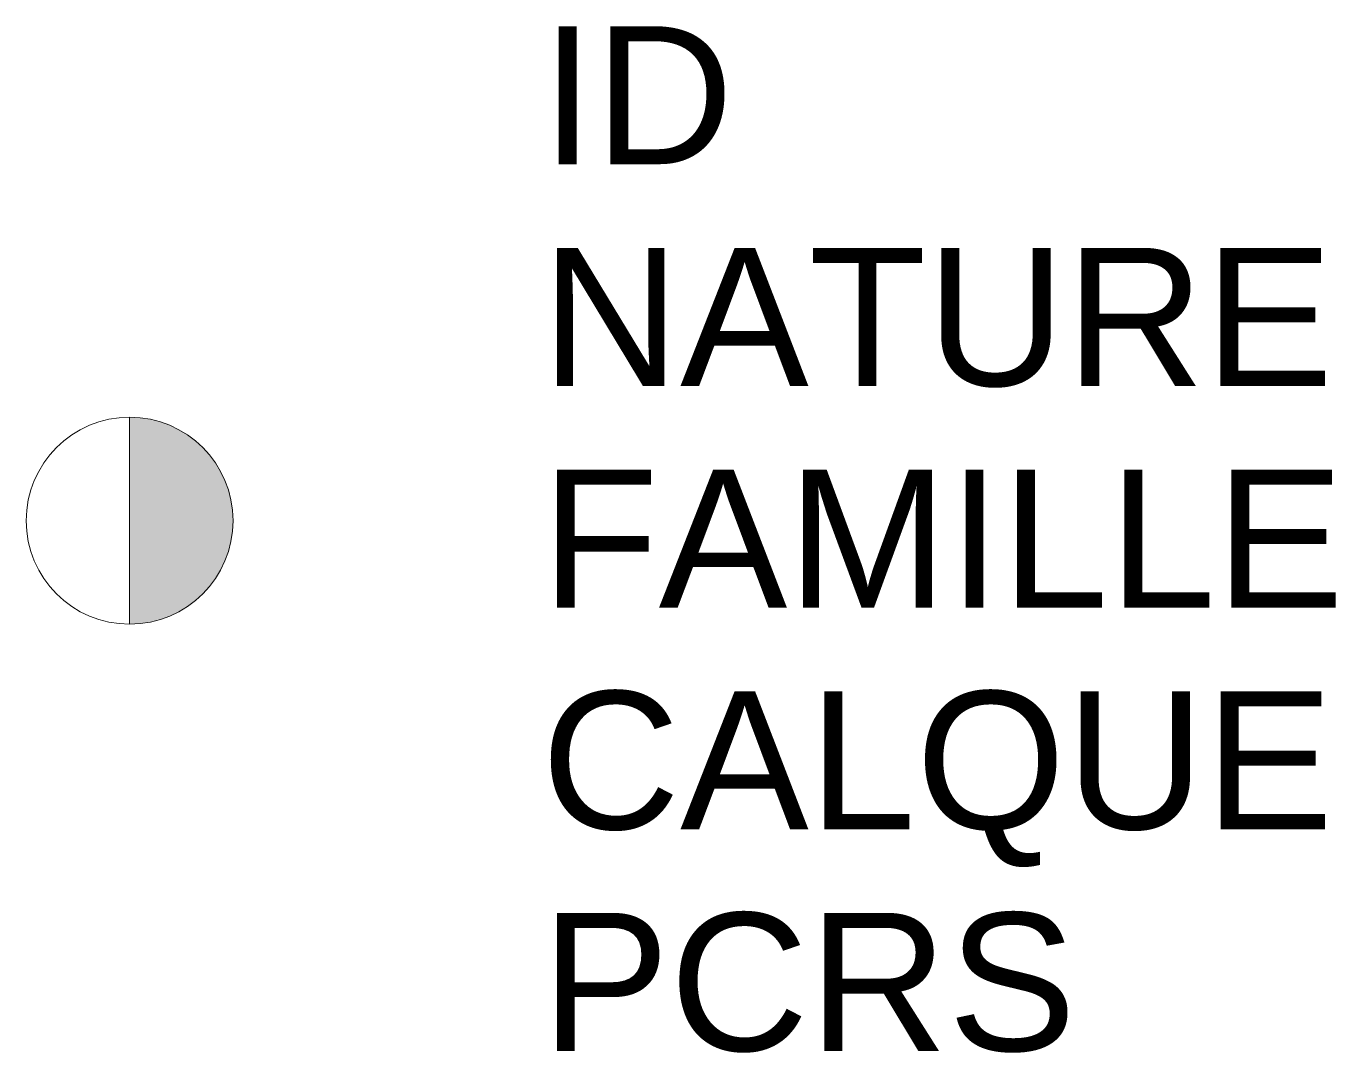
# Model space of a CAD drawing. Header units: metres. Extents: x -0.15 to 1.75, y -0.77 to 0.72.
import ezdxf

# ---------------------------------------------------------------- set-up
doc = ezdxf.new("R2010")
doc.units = ezdxf.units.M
doc.linetypes.add('Socle_Continu', pattern=[2.5, 2.5, 0])
doc.layers.add('CHAUF_SCS', color=6, linetype='Socle_Continu', lineweight=13)
doc.styles.get("Standard").update_dxf_attribs({"font": 'arial.ttf'})

msp = doc.modelspace()

# ---------------------------------------------------------------- hatches: boundary and pattern name
at = {"layer": 'CHAUF_SCS', "linetype": 'Socle_Continu'}
h = msp.add_hatch(color=256, dxfattribs=at)
edge = h.paths.add_edge_path()
edge.add_line((0, -0.1500000000005457), (0, 0.1499999999996362))
edge.add_ellipse((0, -4.547473508864641e-13), major_axis=(-0.1060660171781838, 0.1060660171781838), ratio=0.9999999999974101, start_angle=225.0000000000742, end_angle=314.9999999999258, ccw=False)
edge.add_ellipse((0, -4.547473508864641e-13), major_axis=(0.1060660171781838, 0.1060660171781838), ratio=0.9999999999974101, start_angle=225.0000000000742, end_angle=314.9999999999258, ccw=False)

# ---------------------------------------------------------------- linework, layer by layer
msp.add_line((0, -0.1500000000005457), (0, 0.1499999999996362), dxfattribs=at)
msp.add_circle((0, 0), 0.1500000000001081, dxfattribs=at)

# ---------------------------------------------------------------- texts
at = {"layer": 'CHAUF_SCS', "linetype": 'Socle_Continu', "flags": 9}
for tag, p, s in [('ID', (0.5965127651143121, 0.5167112252192965), 'EP_0321'), ('NATURE', (0.5965127651143121, 0.1954288241277027), 'Bouche à clé de chauffage'), ('FAMILLE', (0.5965127651143121, -0.1258535769634364), 'Chauffage'), ('CALQUE', (0.5965127651143121, -0.4471359780550301), 'CHAUF_SCS'), ('PCRS', (0.5965127651143121, -0.7684183791466239), 'AffleurantSymbole')]:
    msp.add_attdef(tag, p, s, height=0.2, dxfattribs=at)

doc.saveas('drawing.dxf')
